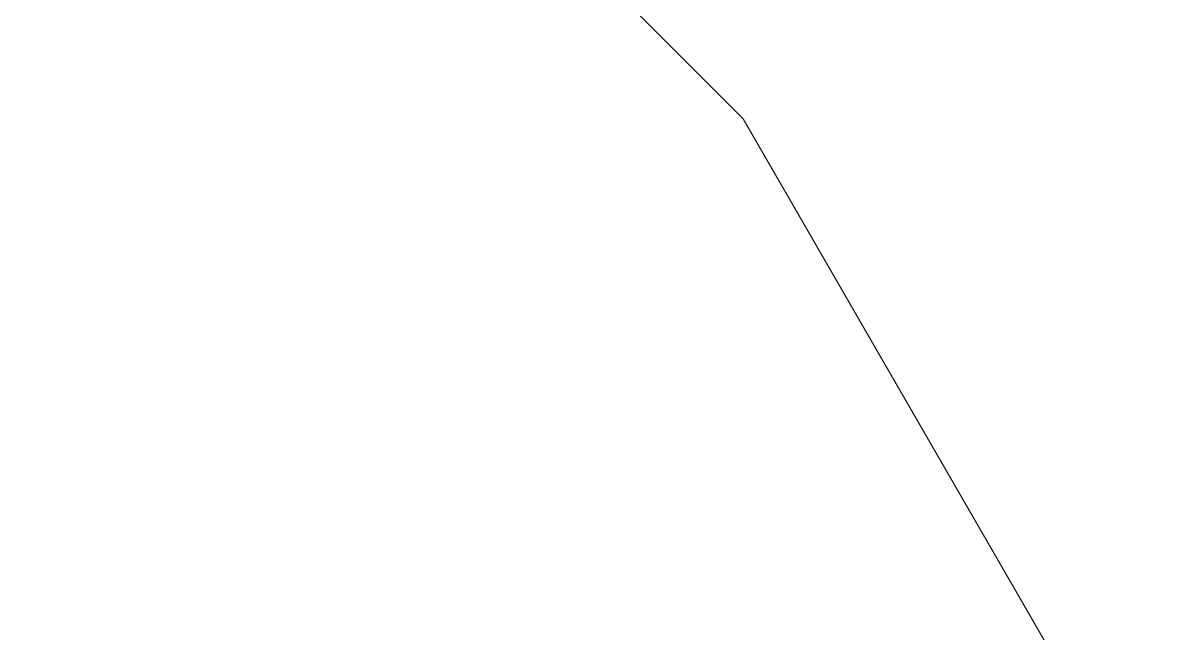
# Model space of a CAD drawing. Header units: millimetres. Extents: x 1246 to 16959, y -13818 to -1371.
# Drawn here: x 7541.84 to 7554.52, y -1400.39 to -1393.59 of the extents above; entities that cross this region are included whole.
import ezdxf

# ---------------------------------------------------------------- set-up
doc = ezdxf.new("R2010")
doc.units = ezdxf.units.MM
doc.header["$LTSCALE"] = 50
doc.layers.add('pio-Pillow Block - 3D', color=7, linetype='Continuous', lineweight=5)

# ---------------------------------------------------------------- blocks, each defined once
blk = doc.blocks.new('obj-02')
at = {"layer": 'pio-Pillow Block - 3D', "color": 7, "linetype": 'Continuous', "lineweight": 5, "transparency": 33554687}
for points in [[(49.86, 105.337), (41.837, 113.36)], [(41.837, 113.36), (49.86, 105.337)], [(41.837, 113.36), (49.86, 105.337)], [(49.86, 105.337), (41.837, 113.36)], [(61.162, 85.761), (49.86, 105.337)], [(49.86, 105.337), (61.162, 85.761)], [(49.86, 105.337)], [(49.86, 105.337)], [(49.86, 105.337), (61.162, 85.761)], [(49.86, 105.337)], [(49.86, 105.337)], [(49.86, 105.337)], [(61.162, 85.761), (49.86, 105.337)]]:
    blk.add_lwpolyline(points, dxfattribs=at)

msp = doc.modelspace()

# ---------------------------------------------------------------- block references
at = {"layer": 'pio-Pillow Block - 3D', "color": 7, "transparency": 33554687}
msp.add_blockref('obj-02', (7500, -1500), dxfattribs=at)

doc.saveas('drawing.dxf')
